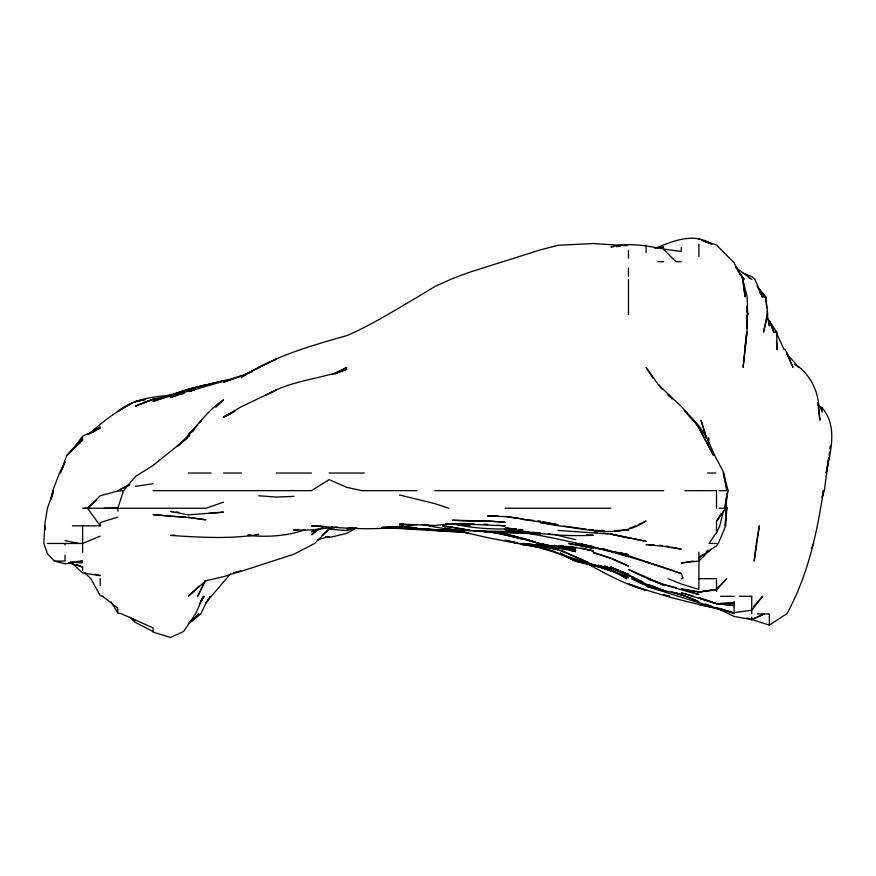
<?xml version="1.0" encoding="UTF-8"?>
<svg xmlns="http://www.w3.org/2000/svg" width="876" height="876" viewBox="0 0 876 876"><rect width="100%" height="100%" fill="white"/><g stroke="black" fill="none" stroke-linecap="round" stroke-linejoin="round"><path stroke-width="1.31" d="M746.494 333.515L743.122 367.373L747.031 332.157L747.206 314.55L746.779 328.095M708.487 443.223L708.673 437.814L708.312 443.223M725.427 520.432L725.197 525.852L726.96 508.244L725.569 505.901M725.755 512.307L726.97 493.341M756.174 544.817L754.17 561.067L759.328 525.852L756.338 543.459M828.773 458.126L824.294 490.637L822.181 497.426L823.429 490.637C817.111 532.98 807.749 575.904 786.955 613.627L769.347 625.114L746.878 617.974M829.101 455.421L829.43 452.706M829.933 448.643L830.262 445.939M724.978 506.886L726.248 497.404M744.644 349.765L747.031 332.157M828.685 457.929L826.178 473.029C830.426 451.72 838.047 426.371 822.181 407.931L818.775 405.927M724.802 508.244L728.131 490.637L723.171 473.029M766.982 311.834L767.201 314.55L763.522 332.157L767.792 314.55L765.777 296.942L757.521 286.868M50.928 499.44L52.779 490.637L59.48 473.029L64.988 461.871L62.087 469.306M725.646 513.27L726.861 508.244L725.624 503.218M723.521 510.763L719.776 525.852L716.524 532.893M51.618 498.181L53.524 490.637L47.381 508.321L44.588 525.852L45.191 529.63M60.63 473.029L66.707 455.421L82.607 440.037L82.607 437.814M117.822 508.244L123.549 490.637L135.43 476.489L153.037 465.463L187.398 437.814L177.543 446.366M811.537 548.157L813.705 543.459M205.28 580.547L197.68 596.293L205.28 580.744M716.524 525.852L716.524 521.373L720.97 513.719M200.867 600.695L203.517 596.293L195.567 613.901L183.533 631.508L170.645 637.443L153.037 632.143M74.471 447.713L82.607 436.106L100.214 428.025L90.819 433.127M199.301 603.991L204.25 596.293L201.173 600.695M207.393 600.586L210.459 596.293L205.86 603.553L200.856 613.901L188.252 623.898M716.524 521.373L725.985 508.244L725.711 525.852L718.309 543.459L716.524 545.814L698.906 557.694L703.056 554.377M78.358 443.311L82.366 437.814L66.948 455.421L82.607 440.037M188.252 437.157L189.939 435.033M192.457 431.857L194.144 429.733M200.024 422.32L201.71 420.195L199.016 423.152M205.86 602.743L230.279 574.01M753.557 606.52L762.635 596.293L751.739 610.222L734.132 612.685L698.906 604.451M197.22 425.112L188.252 434.934L197.735 425.112M717.444 588.42L726.675 578.675L716.524 589.767L698.906 592.023L681.309 588.913L698.906 594.574C674.75 588.168 650.594 581.412 628.475 569.444L644.911 576.518M189.216 623.438L198.852 613.901L189.216 622.989M710.962 549.077L698.906 561.001L681.309 562.994L693.299 561.067M215.748 407.318L223.479 399.894C204.82 412.016 193.99 431.737 177.412 445.983M199.016 586.055L188.252 596.293L205.86 580.777L223.479 576.66L241.075 571.064L236.049 572.028M332.103 526.761L321.875 535.247M96.316 500.349L87.545 508.244L82.607 508.244M88.586 434.419C102.054 422.188 116.639 411.063 132.791 402.588L117.822 411.501C136.492 395.985 161.512 396.773 184.19 393.39M317.649 529.411L311.517 534.754L320.255 528.283M324.985 532.542L329.124 529.192L334.544 529.235M706.165 551.88L708.235 550.216M92.462 432.415L100.214 427.017L88.104 434.288M241.075 377.786C273.027 356.532 310.214 345.943 346.732 335.628C371.325 325.138 394.08 310.662 417.173 297.282L434.781 286.561L452.388 278.612L469.996 272.075L540.437 249.857L558.045 245.302L593.26 243.528L627.117 245.762M356.762 527.746L346.732 533.429L329.124 537.525L325.357 536.539M258.672 367.373L276.301 359.127L241.075 376.406L244.853 374.95M265.735 395.47C290.295 380.272 320.167 379.308 346.732 369.3L335.42 373.691M129.681 484.308L118.172 490.637L129.681 485.03M334.993 373.811L346.732 367.373L332.65 374.37M234.034 411.6L223.479 417.228L241.075 406.88L276.301 390.028L269.26 393.773M235.217 410.932L223.479 417.107L230.519 413.998M316.324 529.465L311.517 531.874L323.036 527.702M638.1 524.779L646.083 521.012C620.077 539.014 587.61 529.016 558.779 525.852L540.437 522.622L549.92 523.936M751.739 619.518L764.419 613.901L751.739 619.65L734.132 616.419L716.524 607.944L723.718 610.495M132.626 402.588L145.493 399.434L135.43 401.383M158.457 398.602L153.037 399.368L135.43 406.059L153.037 399.248L170.645 395.744L153.037 401.405L188.252 389.338L223.479 380.885L188.252 389.262L165.619 396.401M100.214 536.112L82.607 543.459L47.381 543.459M629.702 528.206L635.823 525.852M654.887 248.423C672.856 241.075 693.617 232.118 711.794 244.108L702.771 240.878M239.827 376.483L223.479 382.264L252.398 371.643M205.86 384.641L188.252 389.338L170.645 395.459L183.226 393.291M223.479 502.189L205.86 508.244L84.742 508.244M143.609 402.588L153.037 399.368M355.371 527.823L346.732 530.593L329.124 529.181L314.583 543.459L293.909 554.223L241.075 571.327L233.531 572.663M117.822 517.092L100.214 522.578L100.214 525.852L72.434 525.852M241.075 376.034L188.252 391.517L192.03 390.74M317.802 539.758L329.124 536.462L329.124 537.525M305.231 529.695C286.77 536.265 267.224 537.218 247.853 535.499M178.189 395.218L170.645 397.277L188.252 391.079L194.549 389.951M658.664 248.291L663.69 246.977L657.405 248.346M188.252 389.338L223.479 380.622L231.603 379.439M346.732 528.743L353.028 527.713L346.732 528.743L351.67 527.779M296.427 529.586L293.909 530.068L297.687 529.509M170.645 395.525L183.226 393.609M417.173 524.428L399.565 526.958L381.947 527.396L396.85 526.914M698.906 592.023L716.524 589.395L698.906 592.034L681.309 588.913M135.43 486.333L153.037 483.771M297.687 529.465L293.909 530.024L311.517 529.947L337.249 526.958M161.162 398.208L163.878 397.824M497.086 525.195L505.211 525.852L452.388 523.552L434.781 525.501L399.565 524.045L403.628 524.078M208.576 513.467L223.479 512.142L188.252 514.858L170.645 511.42L173.349 511.704M77.187 561.461L82.607 561.067L64.988 563.805L54.356 561.067L47.381 553.621L43.8 543.459L44.775 525.852L45.147 528.37M174.707 535.159L170.645 535.444C199.958 537.295 229.545 539.331 258.694 534.415L255.978 534.535M123.626 490.637L117.822 491.009L100.214 495.772L87.545 508.244L100.214 525.852M613.583 246.736L610.868 246.901C634.673 240.571 657.745 249.386 681.309 251.357L681.309 247.536M616.288 246.583L620.35 246.342M381.947 527.856L398.208 526.914C369.475 530.604 340.304 527.746 311.517 525.852L323.704 526.345M698.906 598.034L716.524 603.739L734.132 602.907L716.524 603.739L681.309 592.833L693.124 595.943M247.853 534.897L250.558 534.776M293.909 496.363L276.301 497.075L258.694 495.772M104.277 508.244L117.822 508.069L117.822 511.212M506.47 534.01C528.272 539.999 549.723 549.153 572.937 546.328M658.04 261.716L663.69 261.716M681.309 261.716L675.987 261.716L663.69 249.496M759.711 292.54L762.361 296.942L765.777 296.942L766.653 307.772M776.716 332.157L769.347 320.901L773.891 332.157L776.716 332.157L776.968 349.765L776.541 341.64M818.228 405.303L817.921 402.588L819.936 420.195L818.699 409.366M188.252 473.029L211.116 473.029M223.479 473.029L241.634 473.029M276.301 473.029L311.517 473.029M329.124 473.029L364.339 473.029M707.556 473.029L715.9 473.029M153.037 490.637L311.517 490.637L329.124 479.61L346.732 487.308L361.536 490.637L417.173 490.637M434.781 490.637L663.69 490.637M684.879 490.637L698.906 490.637M699.168 490.637L716.524 490.637L716.524 508.244M718.988 490.637L728.131 490.637M505.211 508.244L610.868 508.244M719.152 508.244L726.96 508.244M716.524 543.459L709.089 543.459L716.524 532.444L716.524 526.75M54.356 561.067L64.988 561.067L64.988 555.198M681.309 578.675L683.05 578.675L681.309 573.605L628.475 555.702M698.906 578.675L716.524 578.675M720.521 596.293L734.132 596.293M739.475 596.293L751.739 596.293M757.346 613.901L769.347 613.901M513.336 528.721L516.052 529.016L505.211 528.929L516.052 529.224M514.694 530.867L505.211 530.768L540.437 533.364L537.722 532.991M516.052 529.049C494.71 529.192 473.16 528.918 452.388 523.487M498.444 516.106L487.603 515.953L505.211 516.654L522.819 519.008L506.47 516.402M70.408 562.436L82.607 562.633L70.408 561.965M445.61 523.454L469.996 525.852L459.933 524.264M457.809 530.976L390.083 527.691M452.388 530.922L464.576 531.951L434.781 530.341L457.809 531.064L452.388 530.801L456.451 531.108M459.166 523.388L474.058 523.914M419.878 529.257L413.111 528.721M428.003 529.542L434.781 529.783M483.541 524.264L487.603 524.417M563.465 545.836L558.045 545.628L575.652 547.489L593.26 550.807L589.482 549.843M172.003 516.402L185.548 517.081M432.065 529.411L417.173 528.655L452.388 530.549L434.781 529.553M464.576 531.458L452.388 529.903L456.451 530.21M548.562 545.639L540.437 545.211L558.045 547.62L540.437 543.459L558.045 548.299L575.652 550.106L566.17 548.77M528.239 532.728C494.458 529.63 459.801 533.572 426.656 525.129M654.208 545.025L646.083 544.565L663.69 546.306L681.309 549.164L671.246 547.106M659.628 545.332L662.344 545.485M601.385 530.396L604.101 530.549M558.045 530.407L610.868 534.119L646.083 541.324L610.868 534.119M518.756 529.52L522.819 529.783L520.114 529.476M539.079 545.748L522.819 544.642L505.211 540.065M586.482 534.809L593.26 535.291C563.596 536.583 534.218 533.955 505.211 527.801L510.631 528.414M468.638 532.75L387.367 527.757M533.659 533.714L487.603 532.126L482.577 531.184M536.375 533.911L540.437 534.207M459.166 531.316L464.576 531.721M459.166 530.418L461.871 530.626M494.382 532.137L505.211 533.134L487.603 532.126L525.534 532.597M469.996 530.396L487.603 532.05L483.837 531.349M399.565 526.377L417.173 528.031L399.565 525.961M170.645 516.325L153.037 514.606L188.252 517.508L205.86 519.818L188.252 517.212M533.659 520.432L522.819 519.337L558.045 524.735L542.945 521.625M537.722 520.837L540.437 521.111M716.524 603.75L734.132 605.535L716.524 603.597L700.165 597.848M586.482 529.203L563.662 526.071M589.198 529.487L593.26 529.903M558.045 546.438L575.652 548.288L559.403 546.142M529.597 533.035L533.659 533.473L522.819 532.433C576.66 541.532 629.745 555.581 681.309 573.605M494.382 532.236L505.211 533.418L495.728 532.148M404.986 527.834L407.69 528.14M176.065 512L178.77 512.296M594.618 532.17L597.322 532.466M602.743 533.057L608.163 533.659M548.562 533.955L552.625 534.448M555.34 534.776L575.652 539.66M532.301 532.247L535.017 532.619M552.625 524.308L555.34 524.68M491.381 532.126L522.819 538.587L535.4 542.069L505.211 534.218L485.096 531.261M560.75 548.004L563.465 548.387M593.26 564.615L595.779 565.009M598.286 565.403L600.805 565.743M604.582 566.312L607.101 566.684M454.907 523.476L457.414 523.87M554.179 545.343L556.753 545.759M550.5 550.084L524.078 544.434M607.101 550.029L593.26 547.708L575.652 543.459L593.26 546.766L579.036 543.459L627.216 555.384M517.793 536.966L505.211 534.623L522.819 539.156L493.9 532.039M422.363 524.406L430.16 525.852L427.565 525.129M546.723 549.055L540.437 547.85L592.023 564.253M444.844 527.878L487.603 537.656L517.563 543.459L508.912 541.083M666.209 546.077L668.727 546.591M64.988 540.58L78.917 543.459M618.412 552.362L628.475 554.574L610.868 551.343L602.064 548.726M719.032 608.689C688.306 602.644 657.898 594.486 628.475 583.953L646.083 590.38C624.796 584.336 605.36 573.594 586.055 563.038M559.304 547.905L575.652 551.683L569.367 549.701M681.309 594.541L698.906 601.812C677.63 590.84 652.5 591.048 631.76 578.675L644.889 584.467M610.868 533.955L628.475 538.105M505.211 534.218L522.819 538.39L539.101 543.459L522.819 538.368M512.723 541.675L517.738 542.868M663.69 591.136L667.468 592.045M536.572 546.295L540.437 547.237L522.819 544.642L548.562 547.434L540.437 546.328L558.045 549.712L588.157 562.304M110.989 601.834L117.822 612.937L121.775 613.901L153.037 627.917L153.037 631.508L135.43 622.42L129.736 617.306M676.272 587.719L663.69 584.599L648.076 578.675L663.69 585.201L646.083 577.021M399.565 495.006L434.781 503.59L448.797 508.244M520.245 543.459L522.819 544.127M102.766 596.293L100.214 595.625L90.808 578.675L84.424 572.586M662.442 590.566L646.083 586.186L721.55 609.773M605.842 568.458L575.652 561.067L551.76 550.369M581.938 548.026L593.26 551.092M95.177 574.251L100.214 575.609L82.607 572.959L71.624 562.896M701.38 240.199L716.524 244.984L734.132 262.855L742.914 279.324L745.082 296.942L742.662 279.324L747.184 296.942L747.6 314.55L746.823 307.772M721.55 609.587L716.524 608.13L721.682 609.904M646.083 562.107L663.69 567.363M680.05 594.169L675.013 592.658L685.82 596.293M610.868 557.924L593.26 552.592L610.868 558.417L628.475 566.104L617.733 561.067M68.766 562.83L82.607 567.09L82.607 570.342M671.246 591.628L681.309 594.782M603.323 548.967L628.475 556.38L613.386 551.486M646.083 584.993L663.69 590.621L651.12 585.431M705.202 603.969L711.487 606.017M716.524 607.572L734.132 613.474L720.291 608.426M599.545 565.567L610.868 569.542M595.779 565.228L610.868 570.823L593.26 565.075L575.652 561.352L560.29 553.161M598.286 565.239L628.475 577.886L612.039 570.101M742.936 273.126L751.739 276.542L754.86 279.324L762.361 296.942M668.027 578.675L681.309 583.996L698.906 589.471L698.906 552.077M648.601 584.61L663.69 590.676C644.802 585.639 629.11 573.769 610.868 567.254M610.868 567.013L628.475 576.058L610.868 567.396L635.023 578.105L610.868 567.44L628.475 574.36L610.868 567.944L593.26 565.119L561.571 550.38M610.868 567.396L628.475 574.689M612.017 558.45L616.595 560.552M76.705 564.352L82.607 567.09M636.107 578.675L642.765 581.784M575.652 556.808L584.325 561.067M560.388 553.161C580.613 566.433 606.663 564.67 626.679 578.675L610.868 569.805M748.224 277.407L750.568 278.688M133.316 619.091L135.43 620.58M735.172 267.005L751.739 279.324M795.145 364.241C808.296 372.815 816.454 387.104 818.447 402.588M102.602 596.293L117.822 608.207L117.822 612.937M794.839 364.241L798.781 367.373L786.955 353.992L786.955 352.918L792.966 367.373L786.955 353.992M667.479 394.539L672.21 399.007M766.741 317.977L769.347 320.539L773.891 332.157M684.167 410.57L698.906 425.758L706.801 437.814L714.728 455.421L723.915 473.029L727.003 490.637L723.992 476.796M685.908 412.497L694.679 422.177M662.059 388.966L658.796 384.98L661.249 388.035M758.375 288.379L765.022 296.942L757.203 286.583M737.964 271.275L744.085 279.324L735.665 266.917M696.091 424.159L698.205 427.127M653.189 378.377L646.083 367.373L658.566 384.98L681.309 406.442L693.891 420.195L698.906 427.466L713.502 455.421L698.906 428.123M776.585 333.329L784.184 349.765M785.334 349.765L786.955 353.367M817.921 402.588L822.181 412.081L822.181 407.931M706.538 437.814L700.997 420.195L706.352 437.814M767.201 314.55L769.347 326.014L769.347 320.539M746.779 308.253L747.819 314.55L746.779 306.414M769.347 614.613L769.347 625.114M751.739 596.37L751.739 613.901M751.739 617.022L751.739 619.792M734.132 601.451L734.132 611.185M716.524 580.186L716.524 591.431M698.906 238.557L698.906 239.487M698.906 244.108L698.906 256.482M646.083 245.247L646.083 252.671M628.475 250.47L628.475 258.321M628.475 268.023L628.475 276.323M628.475 279.324L628.475 314.55M100.214 578.675L100.214 585.475M82.607 525.852L82.607 552.438M64.988 543.459L64.988 544.981M403.573 526.104L399.565 526.837L403.573 526.093M628.475 530.013L614.93 530.768L628.475 530.013M487.603 521.045L469.996 521.187L452.388 520.224L487.603 520.99L505.211 522.227L487.603 521.045M604.101 530.768L593.26 530.473L604.101 530.79M399.565 527.724L391.43 526.881L399.565 527.724M540.437 545.321L522.819 543.459L540.437 545.409L558.045 549.712L540.437 545.321M452.388 527.232L442.676 525.852L469.996 530.287L452.388 527.232M607.101 566.805L604.582 566.4L607.101 566.827M575.652 544.62L568.371 543.459L593.26 548.245L575.652 544.62M669.56 596.293L663.69 594.913L669.56 596.293"/></g></svg>
